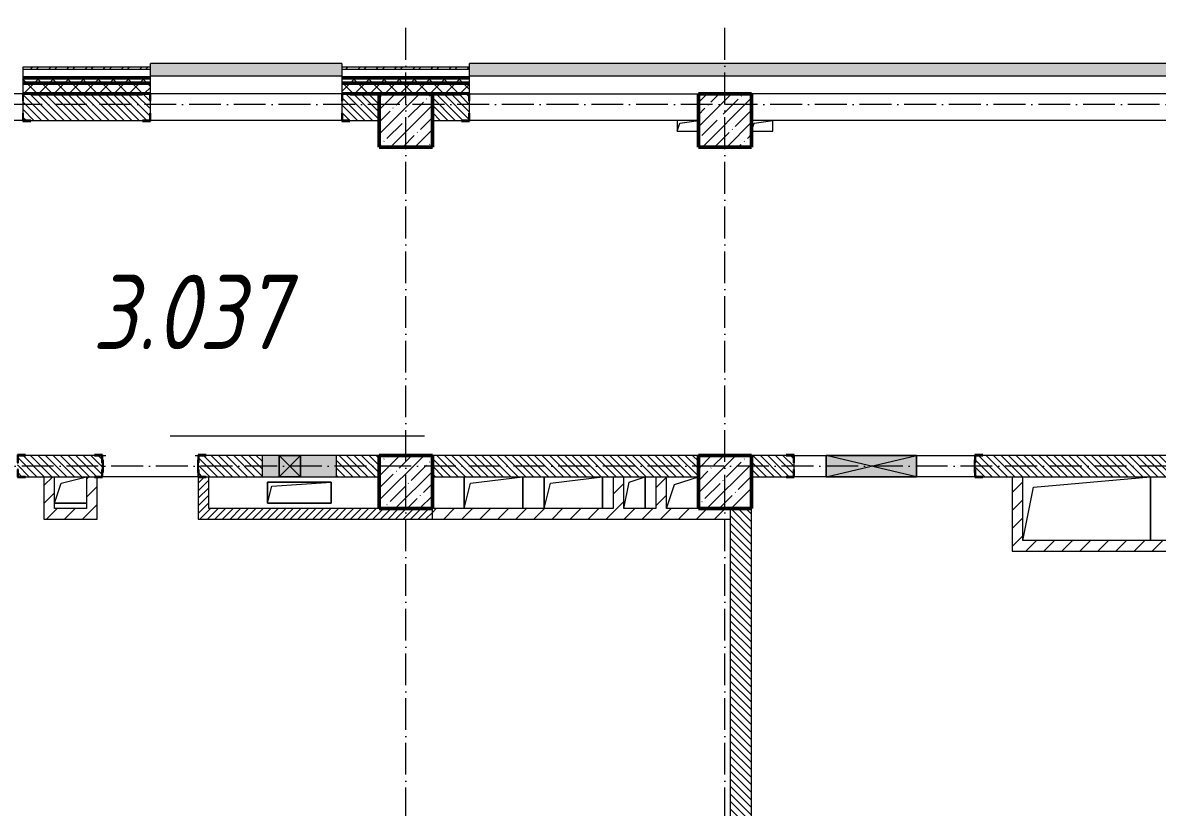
# Model space of a CAD drawing. Header units: millimetres. Extents: x -12989 to 629078, y -109036 to 555275.
# Drawn here: x 339771 to 350434, y -84092 to -76713 of the extents above; entities that cross this region are included whole.
import ezdxf

# ---------------------------------------------------------------- set-up
doc = ezdxf.new("R2010")
doc.units = ezdxf.units.MM
doc.linetypes.add('200_ШТРИХ_ш1п0_6_', pattern=[160, 100, -60])
doc.linetypes.add('50_200_ШТРИХ_1Т_ш5_п1_п1_', pattern=[700, 500, -100, 0, -100])
for name, color, linetype, lineweight in [('4 -стяжа', 7, 'Continuous', 30), ('A-DETL-GENF-OTLN', 7, 'Continuous', 9), ('A-FLOR-____-OTLN', 7, 'Continuous', 9), ('A-GENM-____-MCUT', 7, 'Continuous', 25), ('A-GENM-____-OTLN', 7, 'Continuous', 9), ('A-GENM-____-OTLN-1', 7, 'Continuous', 25), ('A-GLAZ-____-OTLN', 7, 'Continuous', 9), ('A-WALL-____-MCUT-2', 7, 'Continuous', 50), ('A-WALL-____-MCUT-3', 7, 'Continuous', 9), ('A-WALL-____-OTLN', 7, 'Continuous', 9), ('A-WALL-____-PATT-1', 7, 'Continuous', 9), ('A-WALL-FNSH-MCUT-1', 7, 'Continuous', 9), ('I-WALL-____-OTLN', 7, 'Continuous', 9), ('S-COLS-____-MCUT', 7, 'Continuous', 50), ('S-COLS-____-OTLN', 7, 'Continuous', 9), ('S-GRID-____-OTLN-1', 7, '50_200_ШТРИХ_1Т_ш5_п1_п1_', 9), ('Марки помещений', 7, 'Continuous', 9)]:
    doc.layers.add(name, color=color, linetype=linetype, lineweight=lineweight)
for name, color, linetype, lineweight, true_color in [('A-DETL-GENF-OTLN-4', 9, '200_ШТРИХ_ш1п0_6_', 9, 0x808080), ('A-DETL-GENF-OTLN-5', 7, 'Continuous', 5, 0xc0c0c0), ('A-GLAZ-____-OTLN-1', 7, 'Continuous', 9, 0xc0c0c0)]:
    doc.layers.add(name, color=color, linetype=linetype, lineweight=lineweight, true_color=true_color)
doc.layers.get('4 -стяжа').off()
doc.styles.add('ISOCPEUR_I_2', font='isocpeui.ttf', dxfattribs={"width": 0.85, "height": 2.3})
pattern_1 = [(135, (283770.707, -86863.456), (-35.35534, -35.35534), [])]
pattern_2 = [(45, (283770.71, -86863.46), (-70.71068, 70.71068), []), (135, (283770.71, -86863.46), (-70.71068, -70.71068), [])]
pattern_3 = [(45, (283770.71, -86863.46), (-84.85281, 84.85281), [])]
pattern_4 = [(45, (283770.707, -86863.456), (-35.35534, 35.35534), [])]

# ---------------------------------------------------------------- blocks, each defined once
blk = doc.blocks.new('BSC_Колонна _Прямоугольная - 500х500-V59-АР1_План отверстий 3 этажа в осях 1-64_А-ГГ')
at = {"layer": 'S-COLS-____-OTLN'}
h = blk.add_hatch(dxfattribs=at)
h.set_pattern_fill('FP_96', color=256, style=0, pattern_type=2)
h.set_pattern_definition([(45, (-59600, -5831.04), (-114.04925, 114.04925), []), (45, (-59485.95, -5831.04), (-114.04925, 114.04925), [201.613, -40.323, 3.353, -36.97])])
h.paths.add_polyline_path([(-250, -250), (250, -250), (250, 250), (-250, 250)], flags=0)
at = {"layer": 'S-COLS-____-MCUT'}
for p, q in [((250, 250), (-250, 250)), ((-250, 250), (-250, -250)), ((250, -250), (250, 250)), ((-250, -250), (250, -250))]:
    blk.add_line(p, q, dxfattribs=at)
blk = doc.blocks.new('BSC_Колонна _Прямоугольная - 500х500-V111-АР1_План отверстий 3 этажа в осях 1-64_А-ГГ')
at = {"layer": 'S-COLS-____-OTLN'}
h = blk.add_hatch(dxfattribs=at)
h.set_pattern_fill('FP_134', color=256, style=0, pattern_type=2)
h.set_pattern_definition([(45, (-62600, -5831.04), (-114.04925, 114.04925), []), (45, (-62485.95, -5831.04), (-114.04925, 114.04925), [201.613, -40.323, 3.353, -36.97])])
h.paths.add_polyline_path([(-250, -250), (250, -250), (250, 250), (-250, 250)], flags=0)
at = {"layer": 'S-COLS-____-MCUT'}
for p, q in [((250, 250), (-250, 250)), ((-250, 250), (-250, -250)), ((250, -250), (250, 250)), ((-250, -250), (250, -250))]:
    blk.add_line(p, q, dxfattribs=at)
blk = doc.blocks.new('BSC_Колонна _Прямоугольная - 500х500-V116-АР1_План отверстий 3 этажа в осях 1-64_А-ГГ')
at = {"layer": 'S-COLS-____-OTLN'}
h = blk.add_hatch(dxfattribs=at)
h.set_pattern_fill('FP_139', color=256, style=0, pattern_type=2)
h.set_pattern_definition([(45, (-62600, -9231.04), (-114.04925, 114.04925), []), (45, (-62485.95, -9231.04), (-114.04925, 114.04925), [201.613, -40.323, 3.353, -36.97])])
h.paths.add_polyline_path([(-250, -250), (250, -250), (250, 250), (-250, 250)], flags=0)
at = {"layer": 'S-COLS-____-MCUT'}
for p, q in [((250, 250), (-250, 250)), ((-250, 250), (-250, -250)), ((250, -250), (250, 250)), ((-250, -250), (250, -250))]:
    blk.add_line(p, q, dxfattribs=at)
blk = doc.blocks.new('BSC_Колонна _Прямоугольная - 500х500-V135-АР1_План отверстий 3 этажа в осях 1-64_А-ГГ')
at = {"layer": 'S-COLS-____-OTLN'}
h = blk.add_hatch(dxfattribs=at)
h.set_pattern_fill('FP_158', color=256, style=0, pattern_type=2)
h.set_pattern_definition([(45, (-59600, -9231.04), (-114.04925, 114.04925), []), (45, (-59485.95, -9231.04), (-114.04925, 114.04925), [201.613, -40.323, 3.353, -36.97])])
h.paths.add_polyline_path([(-250, -250), (250, -250), (250, 250), (-250, 250), (-250, 103)], flags=0)
at = {"layer": 'S-COLS-____-MCUT'}
for p, q in [((250, 250), (-250, 250)), ((-250, 250), (-250, -250)), ((250, -250), (250, 250)), ((-250, -250), (250, -250))]:
    blk.add_line(p, q, dxfattribs=at)
blk = doc.blocks.new('Фахверк_СКБ_Уголок - 250_2700-27497298-АР1_План отверстий 3 этажа в осях 1-64_А-ГГ')
at = {"layer": 'A-GENM-____-MCUT'}
for p, q in [((200, 181), (125, 181)), ((125, 181), (125, 106)), ((131, 106), (131, 175)), ((131, 175), (200, 175)), ((200, 175), (200, 181)), ((125, 106), (131, 106)), ((131, -6), (125, -6)), ((125, -6), (125, -81)), ((125, -81), (200, -81)), ((131, -75), (131, -6)), ((200, -75), (131, -75)), ((200, -81), (200, -75))]:
    blk.add_line(p, q, dxfattribs=at)
blk = doc.blocks.new('154_Стойка_СКБ_Уголок - СМ-2480_200-28346303-АР1_План отверстий 3 этажа в осях 1-64_А-ГГ')
at = {"layer": 'A-GENM-____-MCUT'}
for p, q in [((125, 156), (125, 81)), ((200, 156), (125, 156)), ((131, 81), (131, 150)), ((131, 150), (200, 150)), ((200, 150), (200, 156)), ((125, 81), (131, 81)), ((131, 19), (125, 19)), ((125, 19), (125, -56)), ((131, -50), (131, 19)), ((125, -56), (200, -56)), ((200, -50), (131, -50)), ((200, -56), (200, -50))]:
    blk.add_line(p, q, dxfattribs=at)
blk = doc.blocks.new('Стойка_Влож_Полоса боковая - Полоса-28213942-АР1_План отверстий 3 этажа в осях 1-64_А-ГГ')
at = {"layer": 'A-GENM-____-OTLN'}
for p, q in [((-5, 60), (0, 60)), ((-5, -60), (-5, 60)), ((0, 31), (0, -31)), ((0, -60), (-5, -60))]:
    blk.add_line(p, q, dxfattribs=at)
blk = doc.blocks.new('Фахверк_СКБ_Уголок - 200_3960-28268576-АР1_План отверстий 3 этажа в осях 1-64_А-ГГ')
at = {"layer": 'A-GENM-____-MCUT'}
for p, q in [((200, 156), (125, 156)), ((125, 156), (125, 81)), ((131, 81), (131, 150)), ((131, 150), (200, 150)), ((200, 150), (200, 156)), ((125, 81), (131, 81)), ((131, 19), (125, 19)), ((125, 19), (125, -56)), ((131, -50), (131, 19)), ((125, -56), (200, -56)), ((200, -50), (131, -50)), ((200, -56), (200, -50))]:
    blk.add_line(p, q, dxfattribs=at)
blk = doc.blocks.new('AR_Отверстие Ниша - Лючок-36918090-АР1_План отверстий 3 этажа в осях 1-64_А-ГГ')
at = {"layer": 'A-GLAZ-____-OTLN'}
h = blk.add_hatch(color=256, dxfattribs=at)
h.paths.add_polyline_path([(287, 100), (190, 100), (190, -100), (350, -100), (350, 100)], flags=0)
h.paths.add_polyline_path([(-350, 100), (-350, -100), (-10, -100), (-10, 100)], flags=0)
for p, q in [((-10, 100), (-350, 100)), ((-350, 100), (-350, -100)), ((350, 100), (190, 100)), ((350, -100), (350, 100)), ((-350, -100), (-10, -100)), ((190, -100), (350, -100))]:
    blk.add_line(p, q, dxfattribs=at)
blk = doc.blocks.new('AR_Отверстие прямоугольное _в стене_ - AR_Отверстие прямоугольное _в стене__ВК-32401325-АР1_План отверстий 3 этажа в осях 1-64_А-ГГ')
at = {"layer": 'A-GLAZ-____-OTLN'}
blk.add_hatch(color=256, dxfattribs=at).paths.add_polyline_path([(100, 100), (-100, 100), (-100, -100), (100, -100), (100, 87)], flags=0)
at = {"layer": 'A-DETL-GENF-OTLN'}
for p, q in [((-100, -100), (-100, 100)), ((-100, 100), (100, 100)), ((100, 100), (-100, -100)), ((-100, 100), (100, -100)), ((100, 100), (-100, 100)), ((-100, 100), (-100, -100)), ((100, 100), (100, -100)), ((100, -100), (100, 100)), ((100, -100), (-100, -100)), ((-100, -100), (100, -100))]:
    blk.add_line(p, q, dxfattribs=at)
blk = doc.blocks.new('AR_Отверстие прямоугольное _в плите_ - AR_Отверстие прямоугольное _в плите_-30459197-АР1_План отверстий 3 этажа в осях 1-64_А-ГГ')
at = {"layer": 'A-GENM-____-OTLN'}
for p, q in [((300, 100), (-300, 100)), ((-300, 100), (-300, -100)), ((-300, -100), (-260, 60)), ((-260, 60), (300, 100)), ((300, -100), (300, 100)), ((-300, -100), (300, -100))]:
    blk.add_line(p, q, dxfattribs=at)
blk = doc.blocks.new('AR_Отверстие прямоугольное _в плите_ - AR_Отверстие прямоугольное _в плите_-V180-АР1_План отверстий 3 этажа в осях 1-64_А-ГГ')
at = {"layer": 'A-GENM-____-OTLN'}
for p, q in [((-100, 50), (-100, -50)), ((-100, -50), (-75, 25)), ((-75, 25), (100, 50)), ((-100, -50), (100, -50))]:
    blk.add_line(p, q, dxfattribs=at)
blk = doc.blocks.new('AR_Отверстие прямоугольное _в плите_ - AR_Отверстие прямоугольное _в плите_-V181-АР1_План отверстий 3 этажа в осях 1-64_А-ГГ')
at = {"layer": 'A-GENM-____-OTLN'}
for p, q in [((-100, -50), (-75, 25)), ((-75, 25), (100, 50)), ((100, -50), (100, 50)), ((-100, -50), (100, -50))]:
    blk.add_line(p, q, dxfattribs=at)
blk = doc.blocks.new('AR_Отверстие прямоугольное _в плите_ - AR_Отверстие прямоугольное _в плите_-V192-АР1_План отверстий 3 этажа в осях 1-64_А-ГГ')
at = {"layer": 'A-GENM-____-OTLN'}
for p, q in [((-50, 100), (100, 150)), ((100, -150), (100, 150)), ((-100, -150), (-50, 100))]:
    blk.add_line(p, q, dxfattribs=at)
blk = doc.blocks.new('AR_Отверстие прямоугольное _в плите_ - AR_Отверстие прямоугольное _в плите_-30459338-АР1_План отверстий 3 этажа в осях 1-64_А-ГГ')
at = {"layer": 'A-GENM-____-OTLN'}
for p, q in [((-75, 75), (150, 150)), ((-150, -150), (-75, 75))]:
    blk.add_line(p, q, dxfattribs=at)
blk = doc.blocks.new('AR_Отверстие прямоугольное _в плите_ - AR_Отверстие прямоугольное _в плите_-V197-АР1_План отверстий 3 этажа в осях 1-64_А-ГГ')
at = {"layer": 'A-GENM-____-OTLN'}
for p, q in [((-88, 63), (150, 125)), ((-150, -125), (-88, 63)), ((-150, -125), (150, -125))]:
    blk.add_line(p, q, dxfattribs=at)
blk = doc.blocks.new('AR_Отверстие прямоугольное _в плите_ - AR_Отверстие прямоугольное _в плите_-30552596-АР1_План отверстий 3 этажа в осях 1-64_А-ГГ')
at = {"layer": 'A-GENM-____-OTLN'}
for p, q in [((-275, 150), (-275, -150)), ((-215, 90), (275, 150)), ((275, -150), (275, 150)), ((-275, -150), (-215, 90))]:
    blk.add_line(p, q, dxfattribs=at)
blk = doc.blocks.new('AR_Отверстие прямоугольное _в плите_ - AR_Отверстие прямоугольное _в плите_-V205-АР1_План отверстий 3 этажа в осях 1-64_А-ГГ')
at = {"layer": 'A-GENM-____-OTLN'}
for p, q in [((-500, 200), (600, 300)), ((600, -300), (600, 300)), ((-600, -300), (-500, 200))]:
    blk.add_line(p, q, dxfattribs=at)
blk = doc.blocks.new('Отлив_СКБ - Отлив витража_120_НВФ-31885687-АР1_План отверстий 3 этажа в осях 1-64_А-ГГ')
at = {"layer": 'A-GLAZ-____-OTLN-1'}
for points in [[(0, 0), (0, -2), (1800, -2), (1800, 0), (534, 0)], [(0, -2), (0, -120), (1800, -120), (1800, -2), (534, -2)]]:
    blk.add_hatch(color=256, dxfattribs=at).paths.add_polyline_path(points, flags=0)
at = {"layer": 'A-GLAZ-____-OTLN'}
for p, q in [((0, 0), (1800, 0)), ((1800, -2), (0, -2)), ((0, -120), (0, -83)), ((1800, -83), (1800, -120)), ((0, -120), (1800, -120))]:
    blk.add_line(p, q, dxfattribs=at)
blk = doc.blocks.new('Отлив_СКБ - Отлив витража_120_НВФ-31885342-АР1_План отверстий 3 этажа в осях 1-64_А-ГГ')
at = {"layer": 'A-GLAZ-____-OTLN-1'}
for points in [[(7800, -2), (7800, 0), (0, 0), (0, -2), (6196, -2)], [(7800, -120), (7800, -2), (0, -2), (0, -120), (6196, -120)]]:
    blk.add_hatch(color=256, dxfattribs=at).paths.add_polyline_path(points, flags=0)
at = {"layer": 'A-GLAZ-____-OTLN'}
for p, q in [((0, 0), (7800, 0)), ((7800, -2), (0, -2)), ((0, -120), (0, -83)), ((7800, -83), (7800, -120)), ((0, -120), (7800, -120))]:
    blk.add_line(p, q, dxfattribs=at)
blk = doc.blocks.new('AR_Отверстие прямоугольное _в стене_ - AR_Отверстие прямоугольное _в стене__ОВ-36927705-АР1_План отверстий 3 этажа в осях 1-64_А-ГГ')
at = {"layer": 'A-GLAZ-____-OTLN'}
blk.add_hatch(color=256, dxfattribs=at).paths.add_polyline_path([(-425, 100), (-425, -100), (425, -100), (425, 100)], flags=0)
at = {"layer": 'A-DETL-GENF-OTLN'}
for p, q in [((-425, -100), (-425, 100)), ((-425, 100), (425, 100)), ((425, 100), (-425, -100)), ((-425, 100), (425, -100)), ((425, 100), (-425, 100)), ((-425, 100), (-425, -100)), ((425, 100), (425, -100)), ((425, -100), (425, 100)), ((425, -100), (-425, -100)), ((-425, -100), (425, -100))]:
    blk.add_line(p, q, dxfattribs=at)
blk = doc.blocks.new('DET_L_Имитация разреза_ISO2-5 - Низ-29858693-АР1_План отверстий 3 этажа в осях 1-64_А-ГГ')
at = {"layer": 'A-DETL-GENF-OTLN-5'}
blk.add_line((143, 0), (2532, 0), dxfattribs=at)
blk = doc.blocks.new('3эт')
at = {"layer": 'S-GRID-____-OTLN-1', "color": 251, "ltscale": 0.6, "true_color": 0x636466}
for p, q in [((343370.7, -91346.1), (343370.7, -76712.9)), ((346370.7, -91346.1), (346370.7, -76712.9)), ((387845.1, -77482.4), (279340.9, -77482.4)), ((374089.5, -80882.4), (279101.9, -80882.4))]:
    blk.add_line(p, q, dxfattribs=at)

msp = doc.modelspace()

# ---------------------------------------------------------------- hatches: boundary and pattern name
at = {"layer": 'A-WALL-____-PATT-1'}
h = msp.add_hatch(dxfattribs=at)
h.set_pattern_fill('FP_3', color=256, style=0, pattern_type=2)
h.set_pattern_definition([(45, (283770.71, -86863.46), (-85.53659, 85.53659), []), (45, (283827.73, -86863.46), (-85.53659, 85.53659), [])])
h.paths.add_polyline_path([(355635.7074, -77152.4142), (355635.7074, -77132.4142), (351770.7074, -77132.4142), (351770.7074, -77152.4142), (354455.602, -77152.4142)], flags=0)
h.paths.add_polyline_path([(343850.8163, -77152.4142), (343970.7074, -77152.4142), (343970.7074, -77132.4142), (342770.7074, -77132.4142), (342770.7074, -77152.4142)], flags=0)
h.paths.add_polyline_path([(340315.8877, -77152.4142), (340970.7074, -77152.4142), (340970.7074, -77132.4142), (339770.7074, -77132.4142), (339770.7074, -77152.4142)], flags=0)
h.paths.add_polyline_path([(337970.7074, -77152.4142), (337970.7074, -77132.4142), (336770.7074, -77132.4142), (336770.7074, -77152.4142), (336780.9592, -77152.4142)], flags=0)
h.paths.add_polyline_path([(334970.7074, -77152.4142), (334970.7074, -77132.4142), (333770.7074, -77132.4142), (333770.7074, -77152.4142)], flags=0)
h.paths.add_polyline_path([(330770.7074, -77152.4142), (331970.7074, -77152.4142), (331970.7074, -77132.4142), (330770.7074, -77132.4142)], flags=0)
h.paths.add_polyline_path([(328970.7074, -77152.4142), (328970.7074, -77132.4142), (327770.7074, -77132.4142), (327770.7074, -77152.4142), (327943.6377, -77152.4142)], flags=0)
h.paths.add_polyline_path([(324770.7074, -77152.4142), (325970.7074, -77152.4142), (325970.7074, -77132.4142), (324770.7074, -77132.4142)], flags=0)
h.paths.add_polyline_path([(322970.7074, -77152.4142), (322970.7074, -77132.4142), (322105.7074, -77132.4142), (322105.7074, -77152.4142), (322641.2449, -77152.4142)], flags=0)
h = msp.add_hatch(dxfattribs=at)
h.set_pattern_fill('FP_1', color=256, style=0, pattern_type=2)
h.set_pattern_definition(pattern_2)
h.paths.add_polyline_path([(358120.7074, -77282.4142), (358120.7074, -77232.4142), (351770.7074, -77232.4142), (351770.7074, -77282.4142), (357990.5306, -77282.4142)], flags=0)
h.paths.add_polyline_path([(343850.8163, -77282.4142), (343970.7074, -77282.4142), (343970.7074, -77232.4142), (342770.7074, -77232.4142), (342770.7074, -77282.4142)], flags=0)
h.paths.add_polyline_path([(340970.7074, -77282.4142), (340970.7074, -77232.4142), (339770.7074, -77232.4142), (339770.7074, -77282.4142), (340315.8877, -77282.4142)], flags=0)
h.paths.add_polyline_path([(337970.7074, -77282.4142), (337970.7074, -77232.4142), (336770.7074, -77232.4142), (336770.7074, -77282.4142), (336780.9592, -77282.4142)], flags=0)
h.paths.add_polyline_path([(334970.7074, -77282.4142), (334970.7074, -77232.4142), (333770.7074, -77232.4142), (333770.7074, -77282.4142)], flags=0)
h.paths.add_polyline_path([(330770.7074, -77282.4142), (331970.7074, -77282.4142), (331970.7074, -77232.4142), (330770.7074, -77232.4142)], flags=0)
h.paths.add_polyline_path([(328970.7074, -77282.4142), (328970.7074, -77232.4142), (327770.7074, -77232.4142), (327770.7074, -77282.4142), (327943.6377, -77282.4142)], flags=0)
h.paths.add_polyline_path([(325970.7074, -77282.4142), (325970.7074, -77232.4142), (324770.7074, -77232.4142), (324770.7074, -77282.4142)], flags=0)
h.paths.add_polyline_path([(322641.2449, -77282.4142), (322970.7074, -77282.4142), (322970.7074, -77232.4142), (321570.7074, -77232.4142), (321570.7074, -77282.4142)], flags=0)
h.paths.add_polyline_path([(318570.7074, -77282.4142), (319770.7074, -77282.4142), (319770.7074, -77232.4142), (318570.7074, -77232.4142)], flags=0)
h.paths.add_polyline_path([(316770.7074, -77282.4142), (316770.7074, -77232.4142), (315570.7074, -77232.4142), (315571.3877, -77282.4142)], flags=0)
h.paths.add_polyline_path([(313770.7074, -77282.4142), (313770.7074, -77232.4142), (312570.7074, -77232.4142), (312570.7074, -77282.4142)], flags=0)
h.paths.add_polyline_path([(310770.7074, -77282.4142), (310770.7074, -77232.4142), (307600.7074, -77232.4142), (307600.7074, -77282.4142), (308501.5306, -77282.4142)], flags=0)
h = msp.add_hatch(dxfattribs=at)
h.set_pattern_fill('FP_1', color=256, style=0, pattern_type=2)
h.set_pattern_definition(pattern_2)
h.paths.add_polyline_path([(358120.7074, -77382.4142), (358120.7074, -77282.4142), (351770.7074, -77282.4142), (351770.7074, -77376.4142), (351845.7074, -77376.4142), (351845.7074, -77382.4142), (357990.5306, -77382.4142)], flags=0)
h.paths.add_polyline_path([(343850.8163, -77382.4142), (343895.7074, -77382.4142), (343895.7074, -77376.4142), (343970.7074, -77376.4142), (343970.7074, -77282.4142), (342770.7074, -77282.4142), (342770.7074, -77376.4142), (342845.7074, -77376.4142), (342845.7074, -77382.4142), (343620.7074, -77382.4142)], flags=0)
h.paths.add_polyline_path([(340895.7074, -77382.4142), (340895.7074, -77376.4142), (340970.7074, -77376.4142), (340970.7074, -77282.4142), (339770.7074, -77282.4142), (339770.7074, -77376.4142), (339845.7074, -77376.4142), (339845.7074, -77382.4142), (340315.8877, -77382.4142)], flags=0)
h.paths.add_polyline_path([(337895.7074, -77382.4142), (337895.7074, -77376.4142), (337970.7074, -77376.4142), (337970.7074, -77282.4142), (336770.7074, -77282.4142), (336770.7074, -77376.4142), (336845.7074, -77376.4142), (336845.7074, -77382.4142), (337620.7074, -77382.4142)], flags=0)
h.paths.add_polyline_path([(334895.7074, -77382.4142), (334895.7074, -77376.4142), (334970.7074, -77376.4142), (334970.7074, -77282.4142), (333770.7074, -77282.4142), (333770.7074, -77376.4142), (333845.7074, -77376.4142), (333845.7074, -77382.4142), (334120.7074, -77382.4142)], flags=0)
h.paths.add_polyline_path([(331895.7074, -77382.4142), (331895.7074, -77376.4142), (331970.7074, -77376.4142), (331970.7074, -77282.4142), (330770.7074, -77282.4142), (330770.7074, -77376.4142), (330845.7074, -77376.4142), (330845.7074, -77382.4142), (331478.5663, -77382.4142)], flags=0)
h.paths.add_polyline_path([(327845.7074, -77382.4142), (328895.7074, -77382.4142), (328895.7074, -77376.4142), (328970.7074, -77376.4142), (328970.7074, -77282.4142), (327770.7074, -77282.4142), (327770.7074, -77376.4142), (327845.7074, -77376.4142)], flags=0)
h.paths.add_polyline_path([(325120.7074, -77382.4142), (325895.7074, -77382.4142), (325895.7074, -77376.4142), (325970.7074, -77376.4142), (325970.7074, -77282.4142), (324770.7074, -77282.4142), (324770.7074, -77376.4142), (324845.7074, -77376.4142), (324845.7074, -77382.4142)], flags=0)
h.paths.add_polyline_path([(322641.2449, -77382.4142), (322895.7074, -77382.4142), (322895.7074, -77376.4142), (322970.7074, -77376.4142), (322970.7074, -77282.4142), (321570.7074, -77282.4142), (321570.7074, -77382.4142), (322620.7074, -77382.4142)], flags=0)
h.paths.add_polyline_path([(319106.3163, -77382.4142), (319695.7074, -77382.4142), (319695.7074, -77376.4142), (319770.7074, -77376.4142), (319770.7074, -77282.4142), (318570.7074, -77282.4142), (318570.7074, -77382.4142), (319070.7074, -77382.4142)], flags=0)
h.paths.add_polyline_path([(316695.7074, -77382.4142), (316695.7074, -77376.4142), (316770.7074, -77376.4142), (316770.7074, -77282.4142), (315570.7074, -77282.4142), (315571.3877, -77376.4142), (315645.7074, -77376.4142), (315645.7074, -77382.4142)], flags=0)
h.paths.add_polyline_path([(313695.7074, -77382.4142), (313695.7074, -77376.4142), (313770.7074, -77376.4142), (313770.7074, -77282.4142), (312570.7074, -77282.4142), (312570.7074, -77382.4142), (313070.7074, -77382.4142)], flags=0)
h.paths.add_polyline_path([(310695.7074, -77382.4142), (310695.7074, -77376.4142), (310770.7074, -77376.4142), (310770.7074, -77282.4142), (307600.7074, -77282.4142), (307600.7074, -77382.4142), (310070.7074, -77382.4142)], flags=0)
h = msp.add_hatch(dxfattribs=at)
h.set_pattern_fill('FP_6', color=256, style=0, pattern_type=2)
h.set_pattern_definition(pattern_1)
h.paths.add_polyline_path([(342845.7074, -77632.4142), (343120.7074, -77632.4142), (343120.7074, -77382.4142), (342776.7074, -77382.4142), (342776.7074, -77451.4142), (342770.7074, -77451.4142), (342770.7074, -77563.4142), (342776.7074, -77563.4142), (342776.7074, -77632.4142)], flags=0)
h.paths.add_polyline_path([(339845.7074, -77632.4142), (340964.7074, -77632.4142), (340964.7074, -77563.4142), (340970.7074, -77563.4142), (340970.7074, -77451.4142), (340964.7074, -77451.4142), (340964.7074, -77382.4142), (339776.7074, -77382.4142), (339776.7074, -77451.4142), (339770.7074, -77451.4142), (339770.7074, -77563.4142), (339776.7074, -77563.4142), (339776.7074, -77632.4142)], flags=0)
h.paths.add_polyline_path([(337895.7074, -77632.4142), (337964.7074, -77632.4142), (337964.7074, -77563.4142), (337970.7074, -77563.4142), (337970.7074, -77451.4142), (337964.7074, -77451.4142), (337964.7074, -77382.4142), (337620.7074, -77382.4142), (337620.7074, -77632.4142)], flags=0)
h = msp.add_hatch(dxfattribs=at)
h.set_pattern_fill('FP_6', color=256, style=0, pattern_type=2)
h.set_pattern_definition(pattern_1)
h.paths.add_polyline_path([(351845.7074, -77632.4142), (352120.7074, -77632.4142), (352120.7074, -77382.4142), (351776.7074, -77382.4142), (351776.7074, -77451.4142), (351770.7074, -77451.4142), (351770.7074, -77563.4142), (351776.7074, -77563.4142), (351776.7074, -77632.4142)], flags=0)
h.paths.add_polyline_path([(343620.7074, -77632.4142), (343964.7074, -77632.4142), (343964.7074, -77563.4142), (343970.7074, -77563.4142), (343970.7074, -77451.4142), (343964.7074, -77451.4142), (343964.7074, -77382.4142), (343620.7074, -77382.4142), (343620.7074, -77529.0991)], flags=0)
h = msp.add_hatch(dxfattribs=at)
h.set_pattern_fill('FP_6', color=256, style=0, pattern_type=2)
h.set_pattern_definition(pattern_1)
h.paths.add_polyline_path([(343120.7074, -80982.4142), (343120.7074, -80782.4142), (342720.7074, -80782.4142), (342720.7074, -80982.4142)], flags=0)
h.paths.add_polyline_path([(339795.7074, -80982.4142), (340514.7074, -80982.4142), (340514.7074, -80913.4142), (340520.7074, -80913.4142), (340520.7074, -80851.4142), (340514.7074, -80851.4142), (340514.7074, -80782.4142), (339726.7074, -80782.4142), (339726.7074, -80851.4142), (339720.7074, -80851.4142), (339720.7074, -80913.4142), (339726.7074, -80913.4142), (339726.7074, -80982.4142)], flags=0)
h.paths.add_polyline_path([(342020.7074, -80982.4142), (342020.7074, -80782.4142), (341426.7074, -80782.4142), (341426.7074, -80851.4142), (341420.7074, -80851.4142), (341420.7074, -80913.4142), (341426.7074, -80913.4142), (341426.7074, -80982.4142), (341495.7074, -80982.4142)], flags=0)
h.paths.add_polyline_path([(338014.7074, -80982.4142), (338014.7074, -80913.4142), (338020.7074, -80913.4142), (338020.7074, -80851.4142), (338014.7074, -80851.4142), (338014.7074, -80782.4142), (337620.7074, -80782.4142), (337620.7074, -80982.4142), (337945.7074, -80982.4142)], flags=0)
h = msp.add_hatch(dxfattribs=at)
h.set_pattern_fill('FP_6', color=256, style=0, pattern_type=2)
h.set_pattern_definition(pattern_1)
h.paths.add_polyline_path([(346120.7074, -80982.4142), (346120.7074, -80782.4142), (343620.7074, -80782.4142), (343620.7074, -80982.4142), (345618.2806, -80982.4142)], flags=0)
h = msp.add_hatch(dxfattribs=at)
h.set_pattern_fill('FP_6', color=256, style=0, pattern_type=2)
h.set_pattern_definition(pattern_1)
h.paths.add_polyline_path([(352020.7074, -80982.4142), (352120.7074, -80982.4142), (352120.7074, -80782.4142), (352020.7074, -80782.4142), (352020.7074, -80976.5318)], flags=0)
h.paths.add_polyline_path([(351520.7074, -80982.4142), (351520.7074, -80782.4142), (348726.7074, -80782.7671), (348726.7074, -80851.4142), (348720.7074, -80851.4142), (348720.7074, -80913.4142), (348726.7074, -80913.4142), (348726.7074, -80982.4142), (350920.6735, -80982.4142)], flags=0)
h.paths.add_polyline_path([(346945.7074, -80982.4142), (347014.7074, -80982.4142), (347014.7074, -80913.4142), (347020.7074, -80913.4142), (347020.7074, -80851.4142), (347014.7074, -80851.4142), (347014.7074, -80782.4142), (346620.7074, -80782.4142), (346620.7074, -80982.4142)], flags=0)
h = msp.add_hatch(dxfattribs=at)
h.set_pattern_fill('FP_4', color=256, style=0, pattern_type=2)
h.set_pattern_definition(pattern_3)
h.paths.add_polyline_path([(340070.7074, -81282.4142), (340070.7074, -80982.4142), (339970.7074, -80982.4142), (339970.7074, -81282.4142)], flags=0)
h = msp.add_hatch(dxfattribs=at)
h.set_pattern_fill('FP_4', color=256, style=0, pattern_type=2)
h.set_pattern_definition(pattern_3)
h.paths.add_polyline_path([(340470.7074, -81382.4142), (340470.7074, -80988.4142), (340445.7074, -80988.4142), (340445.7074, -80982.4142), (340370.7074, -80982.4142), (340370.7074, -81382.4142)], flags=0)
h = msp.add_hatch(dxfattribs=at)
h.set_pattern_fill('FP_5', color=256, style=0, pattern_type=2)
h.set_pattern_definition(pattern_4)
h.paths.add_polyline_path([(341520.7074, -81382.4142), (341520.7074, -80982.4142), (341495.7074, -80982.4142), (341495.7074, -80988.4142), (341420.7074, -80988.4142), (341420.7074, -81382.4142)], flags=0)
h = msp.add_hatch(dxfattribs=at)
h.set_pattern_fill('FP_4', color=256, style=0, pattern_type=2)
h.set_pattern_definition(pattern_3)
h.paths.add_polyline_path([(345420.7074, -81282.4142), (345420.7074, -80982.4142), (345320.7074, -80982.4142), (345320.7074, -81282.4142)], flags=0)
h = msp.add_hatch(dxfattribs=at)
h.set_pattern_fill('FP_4', color=256, style=0, pattern_type=2)
h.set_pattern_definition(pattern_3)
h.paths.add_polyline_path([(345820.7074, -81282.4142), (345820.7074, -80982.4142), (345720.7074, -80982.4142), (345720.7074, -81282.4142)], flags=0)
h = msp.add_hatch(dxfattribs=at)
h.set_pattern_fill('FP_4', color=256, style=0, pattern_type=2)
h.set_pattern_definition(pattern_3)
h.paths.add_polyline_path([(349170.7074, -81682.4142), (349170.7074, -80982.4142), (349070.7074, -80982.4142), (349070.7074, -81682.4142)], flags=0)
h = msp.add_hatch(dxfattribs=at)
h.set_pattern_fill('FP_4', color=256, style=0, pattern_type=2)
h.set_pattern_definition(pattern_3)
h.paths.add_polyline_path([(340370.7074, -81382.4142), (340370.7074, -81282.4142), (339970.7074, -81282.4142), (339970.7074, -81382.4142), (340315.8877, -81382.4142)], flags=0)
h = msp.add_hatch(dxfattribs=at)
h.set_pattern_fill('FP_5', color=256, style=0, pattern_type=2)
h.set_pattern_definition(pattern_4)
h.paths.add_polyline_path([(341520.7074, -81382.4142), (343620.7074, -81382.4142), (343620.7074, -81282.4142), (341520.7074, -81282.4142)], flags=0)
h = msp.add_hatch(dxfattribs=at)
h.set_pattern_fill('FP_4', color=256, style=0, pattern_type=2)
h.set_pattern_definition(pattern_3)
h.paths.add_polyline_path([(346420.7074, -81382.4142), (346420.7074, -81282.4142), (343620.7074, -81282.4142), (343620.7074, -81382.4142), (345618.2806, -81382.4142)], flags=0)
h = msp.add_hatch(dxfattribs=at)
h.set_pattern_fill('FP_6', color=256, style=0, pattern_type=2)
h.set_pattern_definition(pattern_1)
h.paths.add_polyline_path([(346620.7074, -88282.4142), (346620.7074, -81282.4142), (346420.7074, -81282.4142), (346420.7074, -88282.4142), (346502.0127, -88282.4142)], flags=0)
h = msp.add_hatch(dxfattribs=at)
h.set_pattern_fill('FP_4', color=256, style=0, pattern_type=2)
h.set_pattern_definition(pattern_3)
h.paths.add_polyline_path([(349170.7074, -81682.4142), (350620.7074, -81682.4142), (350620.7074, -81679.4142), (350667.7074, -81679.4142), (350667.7074, -81585.4142), (350620.7074, -81585.4142), (350620.7074, -81582.4142), (349170.7074, -81582.4142), (349170.7074, -81679.4142)], flags=0)
h.paths.add_polyline_path([(352620.7074, -81682.4142), (352620.7074, -81582.4142), (351120.7074, -81582.4142), (351120.7074, -81682.4142)], flags=0)

# ---------------------------------------------------------------- linework, layer by layer
at = {"layer": 'A-FLOR-____-OTLN'}
for p, q in [((342070.7074, -81032.4142), (342670.7074, -81032.4142)), ((342070.7074, -81232.4142), (342070.7074, -81032.4142)), ((342670.7074, -81032.4142), (342670.7074, -81232.4142)), ((343920.7074, -81282.4142), (343920.7074, -80982.4142)), ((344470.7074, -80982.4142), (344470.7074, -81282.4142)), ((344670.7074, -81282.4142), (344670.7074, -80982.4142)), ((345220.7074, -80982.4142), (345220.7074, -81282.4142)), ((345620.7074, -80982.4142), (345620.7074, -81282.4142)), ((350370.7074, -80982.4142), (350370.7074, -81582.4142)), ((340370.7074, -81232.4142), (340070.7074, -81232.4142)), ((342670.7074, -81232.4142), (342070.7074, -81232.4142))]:
    msp.add_line(p, q, dxfattribs=at)
at = {"layer": 'A-WALL-____-MCUT-2'}
for p, q in [((340970.7074, -77232.4142), (339770.7074, -77232.4142)), ((340970.7074, -77282.4142), (339770.7074, -77282.4142)), ((343970.7074, -77232.4142), (342770.7074, -77232.4142)), ((343970.7074, -77282.4142), (342770.7074, -77282.4142)), ((339845.7074, -77382.4142), (340895.7074, -77382.4142)), ((342845.7074, -77382.4142), (343120.7074, -77382.4142)), ((343620.7074, -77382.4142), (343895.7074, -77382.4142))]:
    msp.add_line(p, q, dxfattribs=at)
at = {"layer": 'A-WALL-____-MCUT-3'}
for p, q in [((340970.7074, -77152.4142), (339770.7074, -77152.4142)), ((339770.7074, -77152.4142), (339770.7074, -77376.4142)), ((340970.7074, -77376.4142), (340970.7074, -77152.4142)), ((343970.7074, -77152.4142), (342770.7074, -77152.4142)), ((342770.7074, -77152.4142), (342770.7074, -77376.4142)), ((343970.7074, -77376.4142), (343970.7074, -77152.4142)), ((339770.7074, -77451.4142), (339770.7074, -77563.4142)), ((340970.7074, -77563.4142), (340970.7074, -77451.4142)), ((342770.7074, -77451.4142), (342770.7074, -77563.4142)), ((343970.7074, -77563.4142), (343970.7074, -77451.4142)), ((339845.7074, -77632.4142), (340895.7074, -77632.4142)), ((342845.7074, -77632.4142), (343120.7074, -77632.4142)), ((343620.7074, -77632.4142), (343895.7074, -77632.4142)), ((340445.7074, -80782.4142), (339795.7074, -80782.4142)), ((342020.7074, -80782.4142), (341495.7074, -80782.4142)), ((343120.7074, -80782.4142), (342720.7074, -80782.4142)), ((346120.7074, -80782.4142), (343620.7074, -80782.4142)), ((346945.7074, -80782.4142), (346620.7074, -80782.4142)), ((351520.7074, -80782.4142), (348795.7074, -80782.4142)), ((347020.7074, -80913.4142), (347020.7074, -80851.4142)), ((339795.7074, -80982.4142), (340445.7074, -80982.4142)), ((341495.7074, -80982.4142), (342020.7074, -80982.4142)), ((342720.7074, -80982.4142), (343120.7074, -80982.4142)), ((343620.7074, -80982.4142), (346120.7074, -80982.4142)), ((346620.7074, -80982.4142), (346945.7074, -80982.4142)), ((348795.7074, -80982.4142), (351520.7074, -80982.4142)), ((346420.7074, -81282.4142), (346420.7074, -88282.4142)), ((346620.7074, -88282.4142), (346620.7074, -81282.4142))]:
    msp.add_line(p, q, dxfattribs=at)
at = {"layer": 'A-WALL-____-OTLN'}
for p, q in [((339770.7074, -77382.4142), (337970.7074, -77382.4142)), ((342770.7074, -77382.4142), (340970.7074, -77382.4142)), ((343970.7074, -77382.4142), (346120.7074, -77382.4142)), ((351770.7074, -77382.4142), (346620.7074, -77382.4142)), ((339770.7074, -77632.4142), (337970.7074, -77632.4142)), ((342770.7074, -77632.4142), (340970.7074, -77632.4142)), ((346120.7074, -77632.4142), (343970.7074, -77632.4142)), ((351770.7074, -77632.4142), (346620.7074, -77632.4142))]:
    msp.add_line(p, q, dxfattribs=at)
at = {"layer": 'A-WALL-FNSH-MCUT-1'}
for p, q in [((340970.7074, -77132.4142), (339770.7074, -77132.4142)), ((339770.7074, -77132.4142), (339770.7074, -77152.4142)), ((340970.7074, -77152.4142), (340970.7074, -77132.4142)), ((343970.7074, -77132.4142), (342770.7074, -77132.4142)), ((342770.7074, -77132.4142), (342770.7074, -77152.4142)), ((343970.7074, -77152.4142), (343970.7074, -77132.4142)), ((339970.7074, -80982.4142), (339970.7074, -81382.4142)), ((340070.7074, -81282.4142), (340070.7074, -80982.4142)), ((340370.7074, -80982.4142), (340370.7074, -81282.4142)), ((340470.7074, -81382.4142), (340470.7074, -80988.4142)), ((341420.7074, -80988.4142), (341420.7074, -81382.4142)), ((341520.7074, -81282.4142), (341520.7074, -80982.4142)), ((345320.7074, -80982.4142), (345320.7074, -81282.4142)), ((345420.7074, -81282.4142), (345420.7074, -80982.4142)), ((345720.7074, -80982.4142), (345720.7074, -81282.4142)), ((345820.7074, -81282.4142), (345820.7074, -80982.4142)), ((349070.7074, -80982.4142), (349070.7074, -81682.4142)), ((349170.7074, -81582.4142), (349170.7074, -80982.4142)), ((340370.7074, -81282.4142), (340070.7074, -81282.4142)), ((343120.7074, -81282.4142), (341520.7074, -81282.4142)), ((343620.7074, -81382.4142), (343620.7074, -81282.4142)), ((345320.7074, -81282.4142), (343620.7074, -81282.4142)), ((345720.7074, -81282.4142), (345420.7074, -81282.4142)), ((346120.7074, -81282.4142), (345820.7074, -81282.4142)), ((339970.7074, -81382.4142), (340470.7074, -81382.4142)), ((341420.7074, -81382.4142), (346420.7074, -81382.4142)), ((350620.7074, -81582.4142), (349170.7074, -81582.4142)), ((349070.7074, -81682.4142), (350620.7074, -81682.4142))]:
    msp.add_line(p, q, dxfattribs=at)
at = {"layer": 'I-WALL-____-OTLN'}
for p, q in [((340520.7074, -80782.4142), (340550.7074, -80782.4142)), ((341390.7074, -80782.4142), (341420.7074, -80782.4142)), ((347020.7074, -80782.4142), (347320.7074, -80782.4142)), ((348170.7074, -80782.4142), (348720.7074, -80782.4142)), ((341420.7074, -80982.4142), (340520.7074, -80982.4142)), ((347320.7074, -80982.4142), (347020.7074, -80982.4142)), ((348720.7074, -80982.4142), (348170.7074, -80982.4142))]:
    msp.add_line(p, q, dxfattribs=at)

# ---------------------------------------------------------------- block references
at = {"layer": '4 -стяжа'}
msp.add_blockref('3эт', (0, 0), dxfattribs=at)
at = {"layer": 'A-DETL-GENF-OTLN-4', "rotation": 180}
msp.add_blockref('DET_L_Имитация разреза_ISO2-5 - Низ-29858693-АР1_План отверстий 3 этажа в осях 1-64_А-ГГ', (343690.2632, -80602.4142), dxfattribs=at)
at = {"layer": 'A-GENM-____-OTLN'}
for name, p in [('AR_Отверстие прямоугольное _в плите_ - AR_Отверстие прямоугольное _в плите_-V180-АР1_План отверстий 3 этажа в осях 1-64_А-ГГ', (346020.7074, -77682.4142)), ('AR_Отверстие прямоугольное _в плите_ - AR_Отверстие прямоугольное _в плите_-V181-АР1_План отверстий 3 этажа в осях 1-64_А-ГГ', (346720.7074, -77682.4142)), ('Стойка_Влож_Полоса боковая - Полоса-28213942-АР1_План отверстий 3 этажа в осях 1-64_А-ГГ', (341420.7074, -80882.4142)), ('Стойка_Влож_Полоса боковая - Полоса-28213942-АР1_План отверстий 3 этажа в осях 1-64_А-ГГ', (348720.7074, -80882.4142)), ('AR_Отверстие прямоугольное _в плите_ - AR_Отверстие прямоугольное _в плите_-V197-АР1_План отверстий 3 этажа в осях 1-64_А-ГГ', (340220.7074, -81107.4142)), ('AR_Отверстие прямоугольное _в плите_ - AR_Отверстие прямоугольное _в плите_-30459197-АР1_План отверстий 3 этажа в осях 1-64_А-ГГ', (342370.7074, -81132.4142)), ('AR_Отверстие прямоугольное _в плите_ - AR_Отверстие прямоугольное _в плите_-30552596-АР1_План отверстий 3 этажа в осях 1-64_А-ГГ', (344195.7074, -81132.4142)), ('AR_Отверстие прямоугольное _в плите_ - AR_Отверстие прямоугольное _в плите_-30552596-АР1_План отверстий 3 этажа в осях 1-64_А-ГГ', (344945.7074, -81132.4142)), ('AR_Отверстие прямоугольное _в плите_ - AR_Отверстие прямоугольное _в плите_-V192-АР1_План отверстий 3 этажа в осях 1-64_А-ГГ', (345520.7074, -81132.4142)), ('AR_Отверстие прямоугольное _в плите_ - AR_Отверстие прямоугольное _в плите_-30459338-АР1_План отверстий 3 этажа в осях 1-64_А-ГГ', (345970.7074, -81132.4142)), ('AR_Отверстие прямоугольное _в плите_ - AR_Отверстие прямоугольное _в плите_-V205-АР1_План отверстий 3 этажа в осях 1-64_А-ГГ', (349770.7074, -81282.4142))]:
    msp.add_blockref(name, p, dxfattribs=at)
at = {"layer": 'A-GENM-____-OTLN', "rotation": 180}
msp.add_blockref('Стойка_Влож_Полоса боковая - Полоса-28213942-АР1_План отверстий 3 этажа в осях 1-64_А-ГГ', (340520.7074, -80882.4142), dxfattribs=at)
at = {"layer": 'A-GENM-____-OTLN-1'}
for name, p in [('Фахверк_СКБ_Уголок - 250_2700-27497298-АР1_План отверстий 3 этажа в осях 1-64_А-ГГ', (339645.7074, -77557.4142)), ('Фахверк_СКБ_Уголок - 250_2700-27497298-АР1_План отверстий 3 этажа в осях 1-64_А-ГГ', (342645.7074, -77557.4142)), ('154_Стойка_СКБ_Уголок - СМ-2480_200-28346303-АР1_План отверстий 3 этажа в осях 1-64_А-ГГ', (339595.7074, -80932.4142)), ('154_Стойка_СКБ_Уголок - СМ-2480_200-28346303-АР1_План отверстий 3 этажа в осях 1-64_А-ГГ', (341295.7074, -80932.4142)), ('154_Стойка_СКБ_Уголок - СМ-2480_200-28346303-АР1_План отверстий 3 этажа в осях 1-64_А-ГГ', (348595.7074, -80932.4142))]:
    msp.add_blockref(name, p, dxfattribs=at)
at = {"layer": 'A-GENM-____-OTLN-1', "rotation": 180}
for name, p in [('Фахверк_СКБ_Уголок - 250_2700-27497298-АР1_План отверстий 3 этажа в осях 1-64_А-ГГ', (341095.7074, -77457.4142)), ('Фахверк_СКБ_Уголок - 250_2700-27497298-АР1_План отверстий 3 этажа в осях 1-64_А-ГГ', (344095.7074, -77457.4142)), ('154_Стойка_СКБ_Уголок - СМ-2480_200-28346303-АР1_План отверстий 3 этажа в осях 1-64_А-ГГ', (340645.7074, -80832.4142)), ('Фахверк_СКБ_Уголок - 200_3960-28268576-АР1_План отверстий 3 этажа в осях 1-64_А-ГГ', (347145.7074, -80832.4142))]:
    msp.add_blockref(name, p, dxfattribs=at)
at = {"layer": 'A-GLAZ-____-OTLN', "rotation": 180}
for name, p in [('Отлив_СКБ - Отлив витража_120_НВФ-31885687-АР1_План отверстий 3 этажа в осях 1-64_А-ГГ', (342770.7074, -77215.4142)), ('Отлив_СКБ - Отлив витража_120_НВФ-31885342-АР1_План отверстий 3 этажа в осях 1-64_А-ГГ', (351770.7074, -77215.4142)), ('AR_Отверстие Ниша - Лючок-36918090-АР1_План отверстий 3 этажа в осях 1-64_А-ГГ', (342370.7074, -80882.4142)), ('AR_Отверстие прямоугольное _в стене_ - AR_Отверстие прямоугольное _в стене__ВК-32401325-АР1_План отверстий 3 этажа в осях 1-64_А-ГГ', (342280.7074, -80882.4142)), ('AR_Отверстие прямоугольное _в стене_ - AR_Отверстие прямоугольное _в стене__ОВ-36927705-АР1_План отверстий 3 этажа в осях 1-64_А-ГГ', (347745.7074, -80882.4142))]:
    msp.add_blockref(name, p, dxfattribs=at)
at = {"layer": 'S-COLS-____-OTLN'}
for name, p in [('BSC_Колонна _Прямоугольная - 500х500-V135-АР1_План отверстий 3 этажа в осях 1-64_А-ГГ', (343370.7074, -77632.4142)), ('BSC_Колонна _Прямоугольная - 500х500-V116-АР1_План отверстий 3 этажа в осях 1-64_А-ГГ', (346370.7074, -77632.4142)), ('BSC_Колонна _Прямоугольная - 500х500-V59-АР1_План отверстий 3 этажа в осях 1-64_А-ГГ', (343370.7074, -81032.4142)), ('BSC_Колонна _Прямоугольная - 500х500-V111-АР1_План отверстий 3 этажа в осях 1-64_А-ГГ', (346370.7074, -81032.4142))]:
    msp.add_blockref(name, p, dxfattribs=at)

# ---------------------------------------------------------------- texts
at = {"layer": 'Марки помещений', "insert": (340423.3465, -79083.4108), "char_height": 700, "width": 785.65375, "attachment_point": 1, "style": 'ISOCPEUR_I_2'}
msp.add_mtext('3.037', dxfattribs=at)

doc.saveas('drawing.dxf')
